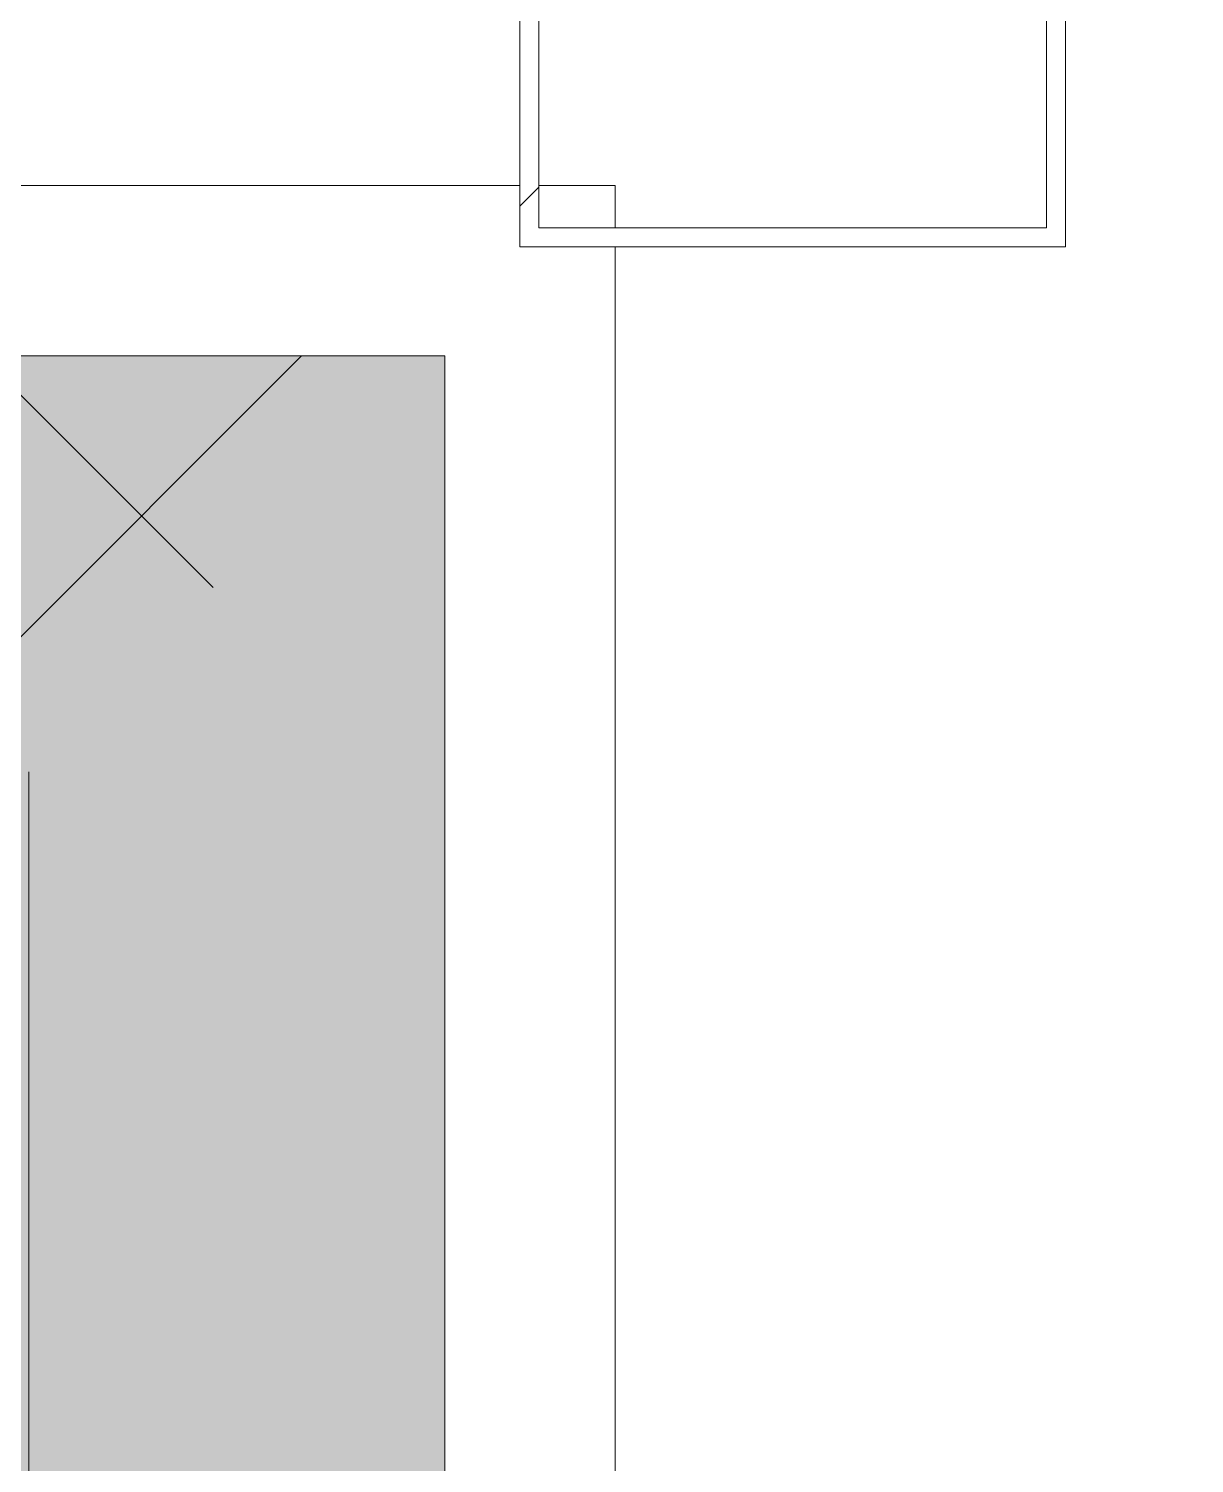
# Model space of a CAD drawing. Header units: inches. Extents: x -430 to 361, y -510 to 778.
# Drawn here: x -44.49 to -23.12, y 262.65 to 288.96 of the extents above; entities that cross this region are included whole.
import ezdxf

# ---------------------------------------------------------------- set-up
doc = ezdxf.new("R2010")
doc.units = ezdxf.units.IN
doc.header["$MEASUREMENT"] = 0
doc.layers.get('0').update_dxf_attribs({"color": 8})
for name, color, linetype, lineweight in [('A-DETL', 8, 'Continuous', 9), ('A-DETL-GENF', 8, 'Continuous', 9), ('A-WALL', 8, 'Continuous', 13), ('A-WALL-PATT', 8, 'Continuous', 13), ('I-WALL', 8, 'Continuous', 9), ('Q-SPCQ', 8, 'Continuous', 9), ('S-COLS', 8, 'Continuous', 9)]:
    doc.layers.add(name, color=color, linetype=linetype, lineweight=lineweight)

# ---------------------------------------------------------------- blocks, each defined once
blk = doc.blocks.new('HSS-Hollow Structural Section-Column - HSS10X10X3_8-762138-Test Fit - First Floor Plan')
at = {"layer": 'S-COLS'}
h = blk.add_hatch(dxfattribs=at)
h.set_pattern_fill('FP_5', color=256, style=0, pattern_type=2)
h.set_pattern_definition([(135, (289.956, 30.487), (-9.5035, -9.5035), []), (135, (275.556, 30.487), (-9.5035, -9.5035), [])])
h.paths.add_polyline_path([(5, -3.961), (5, 5), (-5, 5), (-5, -5), (5, -5), (5, -4.375)], flags=0)
h.paths.add_polyline_path([(4.651, -3.25), (4.651, -4.651), (-4.651, -4.651), (-4.651, 4.651), (4.651, 4.651)], flags=0)
for p, q in [((5, 5), (-5, 5)), ((-5, 5), (-5, -5)), ((5, -5), (5, 5)), ((-4.651, -4.651), (-4.651, 4.651)), ((-4.651, 4.651), (4.651, 4.651)), ((4.651, 4.651), (4.651, -4.651)), ((4.651, -4.651), (-4.651, -4.651)), ((-5, -5), (5, -5))]:
    blk.add_line(p, q, dxfattribs=at)
blk = doc.blocks.new('Hecht_PAD_AA-Arch_detached_rvt-1-Test Fit - First Floor Plan')
at = {"layer": 'A-WALL-PATT'}
h = blk.add_hatch(dxfattribs=at)
h.set_pattern_fill('FP_19', color=256, style=0, pattern_type=2)
h.set_pattern_definition([(45, (0, 0), (-8.4853, 8.4853), []), (135, (0, 0), (-8.4853, -8.4853), [])])
h.paths.add_polyline_path([(-75.446, 275.331), (-44.487, 275.331), (-36.862, 282.956), (-140.487, 282.956), (-140.487, 275.331), (-77.717, 275.331)], flags=0)
at = {"layer": 'I-WALL'}
for p, q in [((-36.862, 282.956), (-140.487, 282.956)), ((-36.862, 275.331), (-36.862, 282.956)), ((-36.862, 246.581), (-36.862, 275.331))]:
    blk.add_line(p, q, dxfattribs=at)
at = {"rotation": 270.0000000000001}
blk.add_blockref('HSS-Hollow Structural Section-Column - HSS10X10X3_8-762138-Test Fit - First Floor Plan', (-30.487, 289.956), dxfattribs=at)
blk = doc.blocks.new('schindler-3300na_traction_elevator_machine_room-less_general_purpose_front_or_front-rear_opening_2100-3500_capacity_3300bim - 3500 Front-2750691-Test Fit - First Floor Plan')
at = {"layer": 'Q-SPCQ'}
blk.add_line((-54.992, -42.795), (47.008, -42.795), dxfattribs=at)

msp = doc.modelspace()

# ---------------------------------------------------------------- hatches: boundary and pattern name
at = {"layer": 'A-DETL-GENF'}
h = msp.add_hatch(color=256, dxfattribs=at)
h.paths.add_polyline_path([(-154.944, -481.669), (77.423, -481.669), (77.423, -466.419), (-38.237, -466.419), (-38.237, -353.919), (-42.575, -353.919), (-38.517, -357.777), (-45.862, -458.794), (-45.862, -353.919), (-257.862, -353.919), (-257.862, -466.419), (-285.987, -466.419), (-285.987, -478.044), (-246.482, -478.044), (-246.482, -473.544), (-282.487, -473.544), (-282.487, -467.544), (-246.482, -467.544), (-246.482, -471.294), (-206.487, -471.294), (-206.487, -481.669), (-191.286, -481.669)], flags=0)
h.paths.add_polyline_path([(-357.987, -478.044), (-357.987, -473.544), (-385.987, -473.544), (-385.987, -324.107), (-390.487, -324.107), (-390.448, -478.044), (-372.996, -478.044)], flags=0)
h.paths.add_polyline_path([(15.801, -473.544), (-202.862, -473.544), (-202.862, -467.544), (73.798, -467.544), (73.798, -473.544), (26.766, -473.544)], flags=0)
h.paths.add_polyline_path([(-369.083, -467.544), (-357.987, -467.544), (-357.987, -466.419), (-378.862, -466.419), (-378.862, -324.107), (-379.987, -324.107), (-379.987, -467.544), (-370.487, -467.544)], flags=0)
h.paths.add_polyline_path([(-45.862, -462.607), (-45.862, -458.794), (-42.049, -462.607)], flags=0)
h.paths.add_polyline_path([(-379.987, 58.331), (-318.862, 58.331), (-318.862, 162.331), (-294.862, 162.331), (-294.862, 303.581), (-379.987, 303.581), (-379.987, 58.975)], flags=0)
h.paths.add_polyline_path([(-82.26, 130.456), (-36.862, 130.456), (-36.862, 165.706), (-44.487, 173.331), (-44.487, 275.331), (-36.862, 282.956), (-148.112, 282.956), (-148.112, 130.456), (-124.919, 130.456)], flags=0)
h.paths.add_polyline_path([(-73.137, 271.831), (-73.137, 271.831), (-71.927, 271.831)], flags=0)
h.paths.add_polyline_path([(-134.862, 578.331), (-39.237, 578.331), (-39.237, 578.831), (41.513, 578.831), (41.513, 593.581), (-138.487, 593.581), (-138.487, 578.331), (-136.112, 578.331)], flags=0)
h.paths.add_polyline_path([(8.595, 579.456), (-134.862, 579.456), (-134.862, 585.456), (37.888, 585.456), (37.888, 579.456), (26.766, 579.456)], flags=0)
at = {"layer": 'A-WALL-PATT'}
h = msp.add_hatch(color=256, dxfattribs=at)
h.paths.add_polyline_path([(-36.862, 165.706), (-36.862, 204.081), (-44.487, 204.081), (-44.487, 173.331), (-38.862, 167.706)], flags=0)
h.paths.add_polyline_path([(-36.862, 246.581), (-36.862, 282.956), (-44.487, 275.331), (-44.487, 246.581)], flags=0)

# ---------------------------------------------------------------- linework, layer by layer
at = {"layer": 'A-DETL'}
for p, q in [((-36.862, 282.956), (-148.112, 282.956)), ((-36.862, 246.581), (-36.862, 282.956))]:
    msp.add_line(p, q, dxfattribs=at)
at = {"layer": 'A-WALL'}
for p, q in [((-36.862, 282.956), (-44.487, 282.956)), ((-44.487, 275.331), (-44.487, 246.581))]:
    msp.add_line(p, q, dxfattribs=at)
at = {"layer": 'I-WALL'}
for p, q in [((-35.487, 286.081), (-151.237, 286.081)), ((-33.737, 286.081), (-35.138, 286.081)), ((-33.737, 285.305), (-33.737, 286.081)), ((-33.737, 246.581), (-33.737, 284.956)), ((-148.112, 282.956), (-44.487, 282.956)), ((-36.862, 282.956), (-36.862, 246.581))]:
    msp.add_line(p, q, dxfattribs=at)

# ---------------------------------------------------------------- block references
msp.add_blockref('Hecht_PAD_AA-Arch_detached_rvt-1-Test Fit - First Floor Plan', (0, 0))
at = {"layer": 'Q-SPCQ', "rotation": 90}
msp.add_blockref('schindler-3300na_traction_elevator_machine_room-less_general_purpose_front_or_front-rear_opening_2100-3500_capacity_3300bim - 3500 Front-2750691-Test Fit - First Floor Plan', (-87.282, 228.323), dxfattribs=at)

doc.saveas('drawing.dxf')
